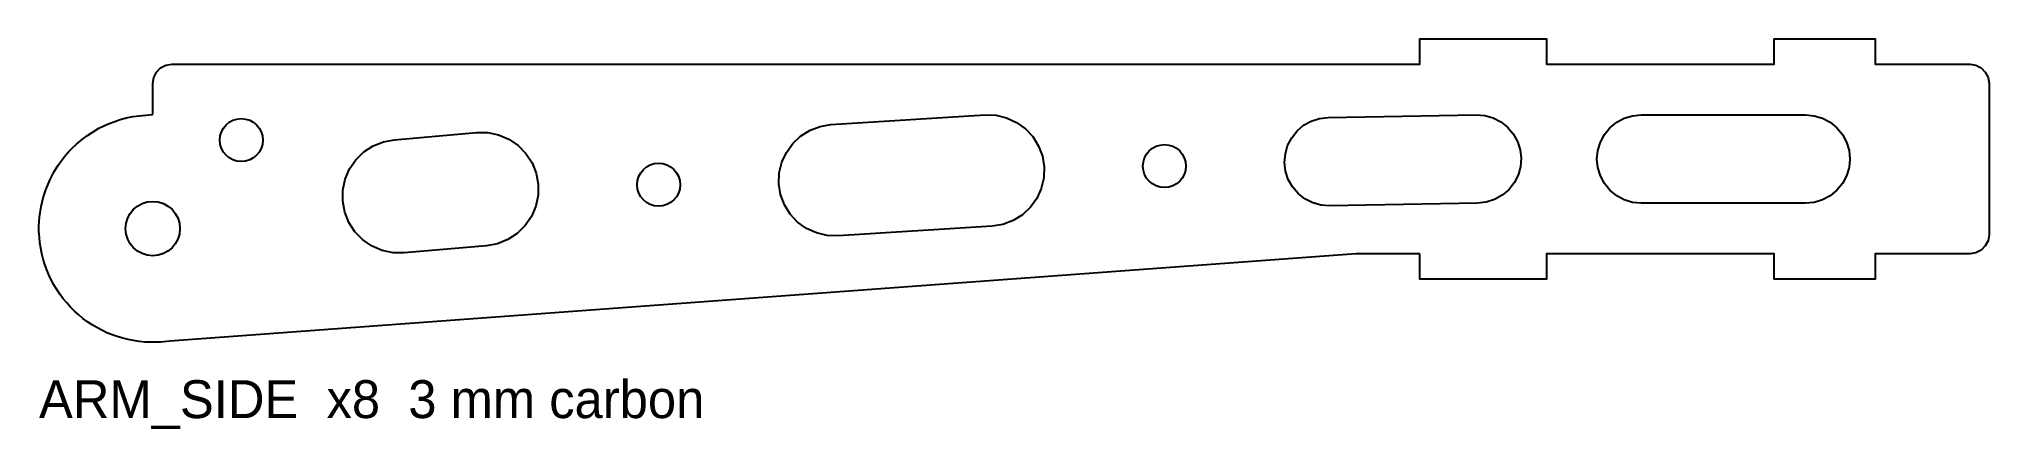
# Model space of a CAD drawing. Header units: millimetres. Extents: x 9 to 163, y -1 to 30.
import ezdxf

# ---------------------------------------------------------------- set-up
doc = ezdxf.new("R2010")
doc.units = ezdxf.units.MM
for name, color, linetype in [('CUT_INNER', 5, 'Continuous'), ('CUT_OUTER', 1, 'Continuous'), ('NOTES', 7, 'Continuous')]:
    doc.layers.add(name, color=color, linetype=linetype)

msp = doc.modelspace()

# ---------------------------------------------------------------- linework, layer by layer
at = {"layer": 'CUT_INNER'}
for points in [[(83.81, 23.99), (84.68, 23.96), (85.52, 23.76), (86.3, 23.4), (87.01, 22.9), (87.59, 22.27), (88.05, 21.53), (88.35, 20.72), (88.49, 19.87), (88.46, 19.01), (88.26, 18.17), (87.9, 17.38), (87.4, 16.68), (86.77, 16.09), (86.03, 15.63), (85.22, 15.33), (84.37, 15.19), (72.19, 14.42), (71.32, 14.45), (70.48, 14.65), (69.7, 15.01), (68.99, 15.51), (68.41, 16.14), (67.95, 16.88), (67.65, 17.69), (67.51, 18.54), (67.54, 19.4), (67.74, 20.25), (68.1, 21.03), (68.6, 21.73), (69.23, 22.32), (69.97, 22.78), (70.78, 23.08), (71.63, 23.22)], [(122.64, 24), (123.32, 23.94), (123.98, 23.76), (124.59, 23.44), (125.13, 23.02), (125.57, 22.5), (125.91, 21.9), (126.12, 21.24), (126.2, 20.56), (126.14, 19.88), (125.96, 19.22), (125.64, 18.61), (125.22, 18.07), (124.7, 17.63), (124.1, 17.29), (123.44, 17.08), (122.76, 17), (111.06, 16.79), (110.38, 16.85), (109.72, 17.03), (109.11, 17.35), (108.57, 17.77), (108.13, 18.29), (107.79, 18.89), (107.58, 19.55), (107.5, 20.23), (107.56, 20.91), (107.74, 21.57), (108.06, 22.18), (108.48, 22.72), (109, 23.17), (109.6, 23.5), (110.26, 23.71), (110.94, 23.79)], [(148.7, 24), (149.38, 23.93), (150.04, 23.73), (150.64, 23.41), (151.17, 22.97), (151.61, 22.44), (151.93, 21.84), (152.13, 21.18), (152.2, 20.5), (152.13, 19.82), (151.93, 19.16), (151.61, 18.56), (151.17, 18.03), (150.64, 17.59), (150.04, 17.27), (149.38, 17.07), (148.7, 17), (135.7, 17), (135.02, 17.07), (134.36, 17.27), (133.76, 17.59), (133.23, 18.03), (132.79, 18.56), (132.47, 19.16), (132.27, 19.82), (132.2, 20.5), (132.27, 21.18), (132.47, 21.84), (132.79, 22.44), (133.23, 22.97), (133.76, 23.41), (134.36, 23.73), (135.02, 23.93), (135.7, 24)], [(43.61, 22.6), (44.49, 22.59), (45.35, 22.41), (46.16, 22.07), (46.89, 21.57), (47.51, 20.94), (47.99, 20.2), (48.32, 19.38), (48.48, 18.51), (48.47, 17.63), (48.29, 16.77), (47.95, 15.96), (47.45, 15.23), (46.82, 14.61), (46.08, 14.13), (45.26, 13.8), (44.39, 13.64), (37.89, 13.07), (37.01, 13.08), (36.15, 13.26), (35.34, 13.61), (34.61, 14.1), (33.99, 14.73), (33.51, 15.47), (33.18, 16.29), (33.02, 17.16), (33.03, 18.04), (33.21, 18.9), (33.55, 19.72), (34.05, 20.44), (34.68, 21.06), (35.42, 21.54), (36.24, 21.87), (37.11, 22.03)]]:
    msp.add_lwpolyline(points, close=True, dxfattribs=at)
for centre, radius in [((25, 22), 1.7), ((98, 19.94), 1.7), ((58, 18.47), 1.7), ((18, 15), 2.15)]:
    msp.add_circle(centre, radius, dxfattribs=at)
at = {"layer": 'CUT_OUTER'}
msp.add_lwpolyline([(118.2, 13), (113.17, 13), (19.34, 6.1), (18.64, 6.02), (17.8, 6), (17.36, 6.02), (16.92, 6.07), (16.48, 6.13), (16.05, 6.21), (15.62, 6.32), (15.19, 6.45), (14.78, 6.6), (14.37, 6.76), (13.97, 6.95), (13.58, 7.16), (13.2, 7.39), (12.83, 7.63), (12.48, 7.89), (12.14, 8.17), (11.81, 8.47), (11.49, 8.78), (11.2, 9.11), (10.92, 9.45), (10.65, 9.8), (10.41, 10.17), (10.18, 10.55), (9.97, 10.94), (9.78, 11.34), (9.61, 11.74), (9.46, 12.16), (9.33, 12.58), (9.22, 13.01), (9.14, 13.44), (9.07, 13.88), (9.03, 14.32), (9, 14.76), (9, 15.2), (9.05, 15.9), (9.17, 16.74), (9.33, 17.42), (9.53, 18.05), (9.86, 18.83), (10.18, 19.45), (10.53, 20.02), (11.03, 20.7), (11.34, 21.06), (11.65, 21.38), (11.97, 21.68), (12.45, 22.08), (12.83, 22.37), (13.2, 22.61), (13.74, 22.93), (14.14, 23.13), (14.54, 23.31), (14.99, 23.48), (15.41, 23.62), (16.01, 23.78), (16.44, 23.86), (16.92, 23.93), (17.98, 24.02), (18, 24.12), (18, 26.5), (18.07, 26.96), (18.29, 27.38), (18.62, 27.71), (19.04, 27.93), (19.5, 28), (118.2, 28), (118.2, 30), (128.2, 30), (128.2, 28), (146.2, 28), (146.2, 30), (154.2, 30), (154.2, 28), (161.7, 28), (162.16, 27.93), (162.58, 27.71), (162.91, 27.38), (163.13, 26.96), (163.2, 26.5), (163.2, 14.5), (163.13, 14.04), (162.91, 13.62), (162.58, 13.29), (162.16, 13.07), (161.7, 13), (154.2, 13), (154.2, 11), (146.2, 11), (146.2, 13), (128.2, 13), (128.2, 11), (118.2, 11)], close=True, dxfattribs=at)

# ---------------------------------------------------------------- texts
at = {"layer": 'NOTES'}
msp.add_text('ARM_SIDE  x8  3 mm carbon', height=3, dxfattribs=at).set_placement((9, 0))

doc.saveas('drawing.dxf')
